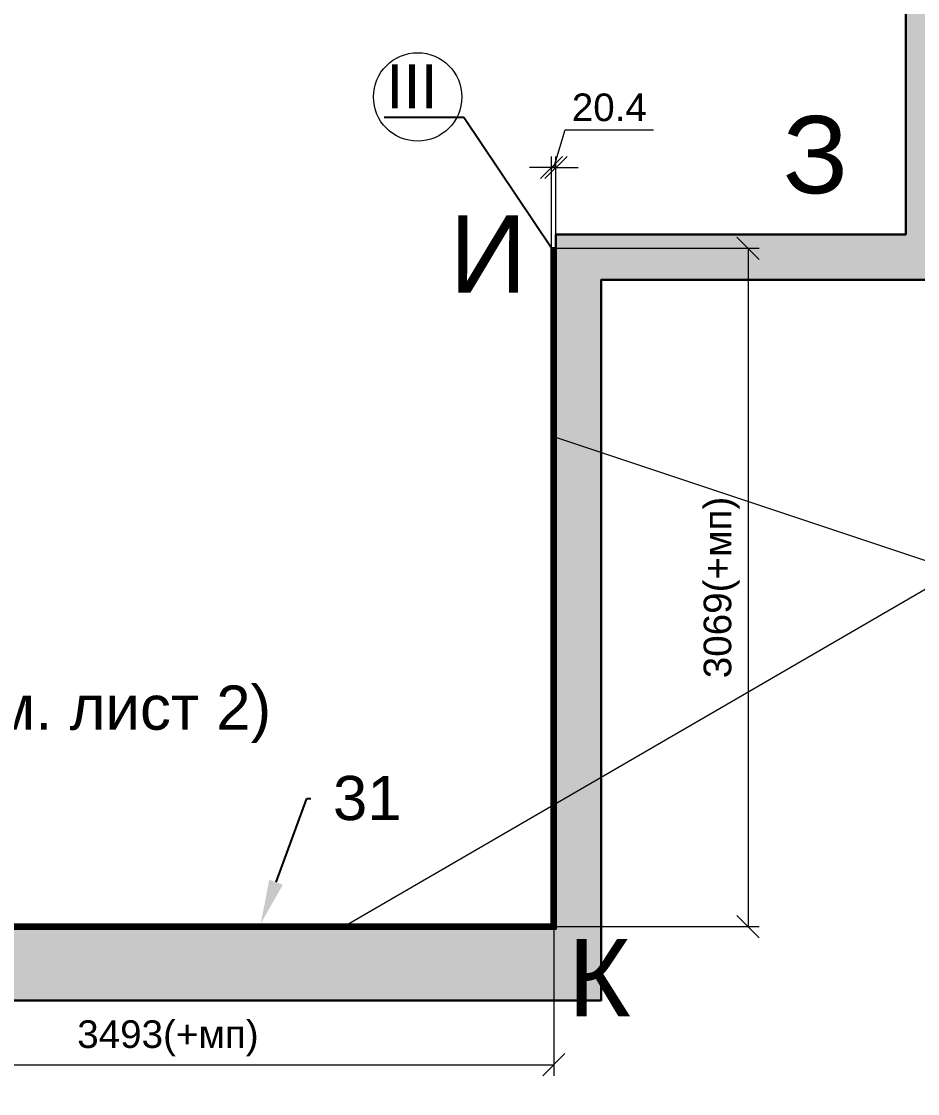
# Paper-space layout 'план по карнизу' of a CAD drawing. Header units: millimetres. Extents: x 1657 to 2067, y 101 to 384.
# Drawn here: x 1942.5 to 2023.7, y 165.1 to 262.1 of the extents above; entities that cross this region are included whole.
import ezdxf
from ezdxf import colors
from ezdxf.entities.mleader import LeaderData, LeaderLine
from ezdxf.math import Vec2, Vec3

# ---------------------------------------------------------------- set-up
doc = ezdxf.new("R2010")
doc.units = ezdxf.units.MM
doc.layers.get('DEFPOINTS').update_dxf_attribs({"color": 106, "lineweight": 5})
for name, color, linetype, lineweight in [('A-Sect', 73, 'Continuous', 25), ('Линии Размерные и Текст', 1, 'Continuous', 5), ('толстая', 7, 'Continuous', 30)]:
    doc.layers.add(name, color=color, linetype=linetype, lineweight=lineweight)
doc.styles.get("Standard").update_dxf_attribs({"font": 'arial.ttf'})
doc.dimstyles.new('STANDARD 50', dxfattribs={"dimscale": 0.8, "dimtxt": 2.5, "dimasz": 2, "dimexe": 1, "dimexo": 0, "dimgap": 0.75, "dimtad": 1, "dimdec": 0, "dimlfac": 50, "dimdsep": 46, "dimtxsty": 'Standard', "dimblk": 'OBLIQUE', "dimcen": 1.5, "dimclrd": 256, "dimclre": 256, "dimclrt": 7, "dimazin": 0, "dimtfac": 1, "dimtdec": 0, "dimtmove": 1, "dimatfit": 3, "dimfxl": 1, "dimtolj": 1, "dimtzin": 0, "dimlwd": 5, "dimlwe": 5, "dimarcsym": 0})

# ---------------------------------------------------------------- blocks, each defined once
blk = doc.blocks.new('_None')
blk = doc.blocks.new('*U33')
at = {"layer": 'Линии Размерные и Текст'}
h = blk.add_hatch(color=190, dxfattribs=at)
h.dxf.hatch_style = 1
h.paths.add_polyline_path([(755.2, 12327), (755.2, 12141), (3063.2, 12141), (3063.2, 12700), (2902.2, 12700), (2902.2, 12327)])
h.paths.add_polyline_path([(3063.2, 12700), (3063.2, 12495), (7313.2, 12495), (7313.2, 10912), (10455.2, 10912), (10455.2, 7399), (10021.2, 7399), (10021.2, 2903), (12174.2, 2903), (12174.2, 1592.8), (12180.2, 1586.8), (12174.2, 1586.8), (12174.2, -265), (8408.6, -265), (8408.6, -613), (12519.2, -613), (12519.2, 3108), (10226.2, 3108), (10226.2, 7194), (10779.2, 7194), (10779.2, 11117), (7518.2, 11117), (7518.2, 12700)])
h = blk.add_hatch(color=190, dxfattribs=at)
h.dxf.hatch_style = 1
h.paths.add_polyline_path([(7376.1, 10912), (7376.1, 10891.6), (7386.5, 10902), (7386.5, 10912)])
h = blk.add_hatch(color=190, dxfattribs=at)
h.dxf.hatch_style = 1
h.paths.add_polyline_path([(7386.5, 10902), (7376.1, 10891.6), (10434.7, 10891.6), (10445.1, 10902)])
h = blk.add_hatch(color=190, dxfattribs=at)
h.dxf.hatch_style = 1
h.paths.add_polyline_path([(10434.7, 10891.6), (10434.7, 7419.4), (10445.1, 7409), (10445.1, 10902)])
at = {"layer": 'толстая'}
for p, q in [((7396.5, 10912), (7376.1, 10912)), ((7376.1, 10912), (7376.1, 10891.6)), ((7376.1, 10891.6), (10434.7, 10891.6)), ((7386.5, 10902), (7386.5, 10912)), ((7386.5, 10902), (10445.1, 10902)), ((10455.1, 10912), (7396.5, 10912)), ((7396.5, 10912), (7396.5, 10912)), ((10434.7, 10891.6), (10434.7, 7419.4)), ((10445.1, 7409), (10445.1, 10902)), ((10455.1, 7399), (10455.1, 10912))]:
    blk.add_line(p, q, dxfattribs=at)
for points in [[(10226.2, 3108), (10226.2, 4736), (10226.2, 7194), (10779.2, 7194), (10779.2, 11117), (7518.2, 11117), (7518.2, 12700), (2902.2, 12700), (2902.2, 12327), (755.2, 12327), (755.2, 12141)], [(3000.2, 12141), (3063.2, 12141), (3063.2, 12495), (7313.2, 12495), (7313.2, 10912), (7376.1, 10912)], [(7376.1, 10891.6), (7386.5, 10902)], [(7396.5, 10912), (7396.5, 10912)], [(7396.5, 10912), (7396.5, 10912)], [(10434.7, 10891.6), (10455.1, 10912)], [(10455.1, 10912), (10455.2, 10912)]]:
    blk.add_lwpolyline(points, dxfattribs=at)
for points in [[(3063.2, 12495), (7313.2, 12495), (7313.2, 10912), (10455.2, 10912), (10455.2, 7399), (10021.2, 7399), (10021.2, 2903), (12174.2, 2903), (12174.2, -265), (8408.6, -265), (8408.6, -613), (12519.2, -613), (12519.2, 3108), (10226.2, 3108), (10226.2, 7194), (10779.2, 7194), (10779.2, 11117), (7518.2, 11117), (7518.2, 12700), (3063.2, 12700)], [(12174.1, 2903), (10021.1, 2903), (10021.1, 7399), (10455.1, 7399), (10455.1, 10912), (7396.5, 10912), (7396.5, 10912), (7396.5, 10912), (10455.2, 10912), (10455.2, 7399), (10021.2, 7399), (10021.2, 2903), (12174.2, 2903), (12174.2, 1592.8), (12174.1, 1592.8)], [(10455.1, 10912), (10434.7, 10891.6), (10434.7, 7419.4), (10455.1, 7399)]]:
    blk.add_lwpolyline(points, close=True, dxfattribs=at)
blk = doc.blocks.new('_OBLIQUE')
at = {"color": 0, "linetype": 'ByBlock'}
blk.add_line((-0.5, -0.5), (0.5, 0.5), dxfattribs=at)
blk = doc.blocks.new('*D36')
at = {"layer": 'DEFPOINTS', "color": 0, "transparency": 16777216}
for p in [(1990.916, 241.589), (1990.715, 180.208), (2008.299, 180.208)]:
    blk.add_point(p, dxfattribs=at)
at = {"layer": 'Линии Размерные и Текст', "lineweight": 5, "transparency": 16777216}
for p, q in [((1990.916, 241.589), (2009.299, 241.589)), ((2008.299, 241.589), (2008.299, 180.208)), ((1990.715, 180.208), (2009.299, 180.208))]:
    blk.add_line(p, q, dxfattribs=at)
at = {"layer": 'Линии Размерные и Текст', "lineweight": 5, "transparency": 16777216, "xscale": 2, "yscale": 2, "zscale": 2}
for p, rotation in [((2008.299, 241.589), 90), ((2008.299, 180.208), 270)]:
    blk.add_blockref('_OBLIQUE', p, dxfattribs=dict(at, rotation=rotation))
at = {"layer": 'Линии Размерные и Текст', "color": 7, "transparency": 16777216, "insert": (2005.91, 210.898), "char_height": 2.5, "attachment_point": 5, "rotation": 90}
blk.add_mtext('\\A1;3069(+мп)', dxfattribs=at)
blk = doc.blocks.new('*D37')
at = {"layer": 'DEFPOINTS', "color": 0, "transparency": 16777216}
for p in [(1990.916, 248.9), (1990.507, 241.589), (1990.916, 241.589)]:
    blk.add_point(p, dxfattribs=at)
at = {"layer": 'Линии Размерные и Текст', "lineweight": 5, "transparency": 16777216}
for p, q in [((1990.711, 248.9), (1991.732, 252.302)), ((1991.732, 252.302), (1999.758, 252.302)), ((1990.507, 241.589), (1990.507, 249.9)), ((1990.916, 241.589), (1990.916, 249.9)), ((1990.507, 248.9), (1988.507, 248.9)), ((1990.507, 248.9), (1990.916, 248.9)), ((1990.507, 248.9), (1990.916, 248.9)), ((1990.916, 248.9), (1992.916, 248.9))]:
    blk.add_line(p, q, dxfattribs=at)
at = {"layer": 'Линии Размерные и Текст', "lineweight": 5, "transparency": 16777216, "xscale": 2, "yscale": 2, "zscale": 2}
blk.add_blockref('_OBLIQUE', (1990.507, 248.9), dxfattribs=at)
at = {"layer": 'Линии Размерные и Текст', "lineweight": 5, "transparency": 16777216, "xscale": 2, "yscale": 2, "zscale": 2, "rotation": 180}
blk.add_blockref('_OBLIQUE', (1990.916, 248.9), dxfattribs=at)
at = {"layer": 'Линии Размерные и Текст', "color": 7, "transparency": 16777216, "insert": (1995.745, 254.328), "char_height": 2.5, "attachment_point": 5}
blk.add_mtext('\\A1;20.4', dxfattribs=at)
blk = doc.blocks.new('*D38')
at = {"layer": 'DEFPOINTS', "color": 0, "transparency": 16777216}
for p in [(1920.856, 180.208), (1990.715, 180.208), (1990.715, 167.716)]:
    blk.add_point(p, dxfattribs=at)
at = {"layer": 'Линии Размерные и Текст', "lineweight": 5, "transparency": 16777216}
for p, q in [((1920.856, 180.208), (1920.856, 166.716)), ((1990.715, 180.208), (1990.715, 166.716)), ((1920.856, 167.716), (1990.715, 167.716))]:
    blk.add_line(p, q, dxfattribs=at)
at = {"layer": 'Линии Размерные и Текст', "lineweight": 5, "transparency": 16777216, "xscale": 2, "yscale": 2, "zscale": 2, "rotation": 180}
blk.add_blockref('_OBLIQUE', (1920.856, 167.716), dxfattribs=at)
at = {"layer": 'Линии Размерные и Текст', "lineweight": 5, "transparency": 16777216, "xscale": 2, "yscale": 2, "zscale": 2}
blk.add_blockref('_OBLIQUE', (1990.715, 167.716), dxfattribs=at)
at = {"layer": 'Линии Размерные и Текст', "color": 7, "transparency": 16777216, "insert": (1955.786, 170.105), "char_height": 2.5, "attachment_point": 5}
blk.add_mtext('\\A1;3493(+мп)', dxfattribs=at)

psp = doc.layouts.new('план по карнизу')

# ---------------------------------------------------------------- linework, layer by layer
at = {"layer": 'Линии Размерные и Текст'}
for q in [(1990.9151, 224.467), (1972.0817, 180.4158)]:
    psp.add_line((2027.17, 212.3731), q, dxfattribs=at)
psp.add_circle((1978.3896, 255.2818), 4, dxfattribs=at)

# ---------------------------------------------------------------- block references
at = {"layer": 'A-Sect', "color": 73, "linetype": 'Continuous', "lineweight": 25, "xscale": 0.02, "yscale": 0.02, "zscale": 0.02, "rotation": 270}
psp.add_blockref('*U33', (1772.6757, 389.1105), dxfattribs=at)

# ---------------------------------------------------------------- texts
at = {"layer": 'Линии Размерные и Текст'}
for s, p in [('З', (2011.4542, 246.5663)), ('И', (1981.2625, 237.5595)), ('К', (1991.9853, 172.0881))]:
    psp.add_text(s, height=7, dxfattribs=at).set_placement(p)

# ---------------------------------------------------------------- dimensions: what is measured, and where the dimension line sits
dim = psp.add_linear_dim(base=(1990.9157, 248.9002), p1=(1990.5072, 241.5889), p2=(1990.9157, 241.5889), dimstyle='STANDARD 50', override={"dimscale": 1, "dimdec": 1}, dxfattribs=at)
dim.commit()
dim.dimension.update_dxf_attribs({"geometry": '*D37', "text_midpoint": (1992.4818, 254.328)})
dim = psp.add_linear_dim(base=(2008.2985, 180.2078), p1=(1990.9157, 241.5889), p2=(1990.7152, 180.2078), angle=90, text='<>(+мп)', dimstyle='STANDARD 50', override={"dimscale": 1}, dxfattribs=at)
dim.commit()
dim.dimension.update_dxf_attribs({"geometry": '*D36', "text_midpoint": (2005.9097, 210.8983)})
dim = psp.add_linear_dim(base=(1990.7152, 167.7162), p1=(1920.8562, 180.2078), p2=(1990.7152, 180.2078), text='<>(+мп)', dimstyle='STANDARD 50', override={"dimscale": 1}, dxfattribs=at)
dim.commit()
dim.dimension.update_dxf_attribs({"geometry": '*D38', "text_midpoint": (1955.7857, 170.105)})

# ---------------------------------------------------------------- leaders
ml = psp.add_multileader_mtext('Standard', dxfattribs=at)
ml.set_content('III', color=256)
ml.set_leader_properties()
ml.set_arrow_properties(name='NONE')
ml.build(insert=Vec2(0, 0))
ml.multileader.update_dxf_attribs({"text_right_attachment_type": 6, "dogleg_length": 0.36})
ctx = ml.context
ctx.base_point, ctx.plane_origin = Vec3(1974.5718, 256.238), Vec3(1991.1177, 242.4701)
ctx.right_attachment, ctx.text_align_type = 6, 2
notes = []
notes.append((ctx, [(0, (1, 1, 0), (1982.5661, 253.438), (-1, 0), 0.36, [(3, [(1990.5072, 241.5889)], 0, [])])]))
ctx.mtext.insert, ctx.mtext.alignment, ctx.mtext.flow_direction = Vec3(1980.2061, 258.238), 3, 5
ml = psp.add_multileader_mtext('Standard', dxfattribs=at)
ml.set_content('А(см. лист 2)', color=256)
ml.set_leader_properties()
ml.set_arrow_properties(name='NONE')
ml.build(insert=Vec2(0, 0))
ml.multileader.update_dxf_attribs({"text_right_attachment_type": 6, "dogleg_length": 0.36})
ctx = ml.context
ctx.base_point, ctx.plane_origin = Vec3(1929.5475, 199.4387), Vec3(1951.6359, 180.1283)
ctx.right_attachment = 6
notes.append((ctx, [(1, (1, 1, 0), (1929.1875, 199.4387), (1, 0), 0.36, [(3, [(1923.0209, 191.8579)], 0, [])])]))
ctx.mtext.insert, ctx.mtext.flow_direction = Vec3(1931.5475, 202.0267), 5
ml = psp.add_multileader_mtext('Standard', dxfattribs=at)
ml.set_content('31', color=256)
ml.set_leader_properties()
ml.build(insert=Vec2(0, 0))
ml.multileader.update_dxf_attribs({"text_right_attachment_type": 6, "dogleg_length": 0.36})
ctx = ml.context
ctx.base_point, ctx.plane_origin = Vec3(1968.7233, 191.8142), Vec3(1978.1488, 180.4752)
ctx.right_attachment = 6
notes.append((ctx, [(0, (1, 1, 0), (1968.3633, 191.8142), (1, 0), 0.36, [(0, [(1964.1891, 180.4752)], 0, [])])]))
ctx.mtext.insert, ctx.mtext.flow_direction = Vec3(1970.7233, 193.8497), 5
for ctx, leaders in notes:
    for number, flags, end, landing, length, lines in leaders:
        leader = LeaderData()
        leader.index, (leader.has_last_leader_line, leader.has_dogleg_vector, leader.attachment_direction) = number, flags
        leader.last_leader_point, leader.dogleg_vector, leader.dogleg_length = Vec3(end), Vec3(landing), length
        for number, points, colour, breaks in lines:
            line = LeaderLine()
            line.index, line.vertices, line.color, line.breaks = number, Vec3.list(points), colors.encode_raw_color(colour), breaks
            leader.lines.append(line)
        ctx.leaders.append(leader)

doc.saveas('drawing.dxf')
